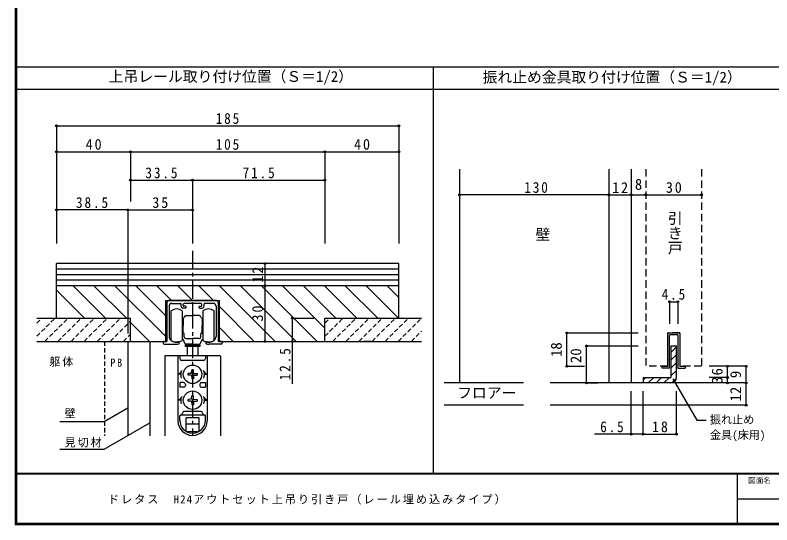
# Model space of a CAD drawing. Units: millimetres at full size. Extents: x -390 to 390, y -279 to 279.
# Drawn here: x -390 to 18.8, y -279.3 to -3.9 of the extents above; entities that cross this region are included whole.
import ezdxf
from ezdxf.enums import TextEntityAlignment as Align

# ---------------------------------------------------------------- set-up
doc = ezdxf.new("R2010")
doc.units = ezdxf.units.MM
doc.header["$LTSCALE"] = 2
doc.header["$PDMODE"] = 32
doc.header["$PDSIZE"] = 1
for name, pattern in [('CHAIN1', [8, 5, -1, 1, -1]), ('DASHED1', [1.8, 1.2, -0.6]), ('DASHED2', [3, 2, -1])]:
    doc.linetypes.add(name, pattern=pattern)
for name, color, linetype in [('0-B_寸法', 4, 'Continuous'), ('1-C_ハッチ', 7, 'Continuous'), ('F-1_枠', 6, 'Continuous'), ('F-A_文字', 7, 'Continuous')]:
    doc.layers.add(name, color=color, linetype=linetype)
doc.styles.add('@ＭＳ ゴシック', font='')
doc.styles.add('ＭＳ ゴシック', font='')
doc.styles.get('@ＭＳ ゴシック').set_extended_font_data('@MS Gothic')
doc.styles.get('ＭＳ ゴシック').set_extended_font_data('MS Gothic')

msp = doc.modelspace()

# ---------------------------------------------------------------- linework, layer by layer
at = {"layer": '0-B_寸法', "color": 6}
msp.add_line((-389.333, -31.933), (206.419, -31.933), dxfattribs=at)
at = {"layer": '1-C_ハッチ', "color": 4}
for p, q in [((-367.643, -63.768), (-182.643, -63.768)), ((-367.643, -63.768), (-367.643, -77.745)), ((-182.643, -63.768), (-182.643, -77.745)), ((-367.643, -77.745), (-367.643, -93.128)), ((-367.643, -77.745), (-327.643, -77.745)), ((-327.643, -77.745), (-327.643, -93.128)), ((-327.643, -77.745), (-222.643, -77.745)), ((-222.643, -77.745), (-222.643, -93.128)), ((-222.643, -77.745), (-182.643, -77.745)), ((-182.643, -77.745), (-182.643, -93.128)), ((-367.643, -93.128), (-367.643, -127.294)), ((-327.643, -93.128), (-327.643, -104.549)), ((-327.643, -93.128), (-294.143, -93.128)), ((-327.643, -93.128), (-327.643, -104.549)), ((-294.143, -93.128), (-294.143, -109.205)), ((-222.643, -93.128), (-222.643, -127.294)), ((-182.643, -93.128), (-182.643, -127.294)), ((-69.208, -101.036), (-149.976, -101.036)), ((-69.208, -101.036), (-57.208, -101.036)), ((-57.208, -101.036), (-49.208, -101.036)), ((-49.208, -101.036), (-49.208, -102.153)), ((-49.208, -101.036), (-19.208, -101.036)), ((-19.208, -101.036), (-19.208, -102.153)), ((-329.143, -109.205), (-367.643, -109.205)), ((-329.143, -109.205), (-294.143, -109.205)), ((-329.143, -109.205), (-329.143, -175.915)), ((-294.143, -109.205), (-294.143, -127.294)), ((-255.014, -150.194), (-255.014, -138.194)), ((-255.014, -180.194), (-255.014, -150.194)), ((-36.458, -158.765), (-31.958, -158.765)), ((-36.458, -158.765), (-36.458, -170.802)), ((-31.958, -158.765), (-31.958, -170.802)), ((-240.184, -167.694), (-228.65, -167.694)), ((-240.184, -203.107), (-240.184, -167.694)), ((-91.953, -193.669), (-91.953, -175.669)), ((-91.453, -175.669), (-53.482, -175.669)), ((-352.643, -180.194), (-348.643, -180.194)), ((-240.184, -180.194), (-228.65, -180.194)), ((-197.643, -180.194), (-201.643, -180.194)), ((-197.643, -180.194), (-201.643, -180.194)), ((-81.386, -202.669), (-81.386, -182.669)), ((-80.886, -182.669), (-53.482, -182.669)), ((-35.708, -186.151), (-32.708, -183.151)), ((-35.708, -190.394), (-32.708, -187.394)), ((-35.708, -194.637), (-32.708, -191.637)), ((-91.953, -193.669), (-82.441, -193.669)), ((-35.708, -198.879), (-32.708, -195.879)), ((4.913, -193.669), (-15.087, -193.669)), ((-5.087, -199.669), (-5.087, -193.669)), ((4.913, -202.669), (4.913, -193.669)), ((-50.708, -201.151), (-49.226, -199.669)), ((-47.983, -202.669), (-44.983, -199.669)), ((-43.74, -202.669), (-40.741, -199.669)), ((-39.498, -202.669), (-36.498, -199.669)), ((-35.214, -202.628), (-32.748, -200.162)), ((-5.087, -199.669), (-15.087, -199.669)), ((-5.087, -202.669), (-5.087, -199.669)), ((-81.386, -202.669), (-75.174, -202.669)), ((4.913, -202.669), (-15.087, -202.669)), ((4.913, -214.669), (4.913, -202.669)), ((-57.208, -230.334), (-57.208, -207.18)), ((-50.708, -230.334), (-50.708, -207.18)), ((-50.708, -230.334), (-50.708, -207.18)), ((-50.708, -230.334), (-50.708, -207.18)), ((-32.708, -230.334), (-32.708, -207.18)), ((4.913, -214.669), (-15.087, -214.669)), ((-50.708, -230.334), (-77.064, -230.334)), ((-50.708, -230.334), (-32.708, -230.334))]:
    msp.add_line(p, q, dxfattribs=at)
at = {"layer": '1-C_ハッチ', "color": 3}
for p, q in [((-149.976, -87.199), (-149.976, -202.669)), ((-69.208, -87.199), (-69.208, -202.669)), ((-57.208, -87.199), (-57.208, -202.669)), ((-308.643, -158.194), (-279.643, -158.194)), ((-308.643, -180.194), (-308.643, -158.194)), ((-279.643, -180.194), (-279.643, -158.194)), ((-378.279, -180.194), (-308.543, -180.194)), ((-329.143, -180.194), (-329.143, -231.161)), ((-317.143, -180.194), (-317.143, -231.161)), ((-279.743, -180.194), (-170.531, -180.194)), ((-35.708, -182.669), (-32.708, -182.669)), ((-35.708, -182.669), (-35.708, -199.669)), ((-32.708, -199.669), (-32.708, -182.669)), ((-50.708, -199.669), (-50.708, -202.669)), ((-50.708, -199.669), (-35.708, -199.669)), ((-35.708, -202.669), (-50.708, -202.669))]:
    msp.add_line(p, q, dxfattribs=at)
at = {"layer": '1-C_ハッチ', "linetype": 'DASHED2'}
for p, q in [((-49.208, -87.199), (-49.208, -193.669)), ((-19.208, -87.199), (-19.208, -193.669)), ((-37.458, -193.669), (-37.458, -175.669)), ((-30.958, -175.669), (-37.458, -175.669)), ((-30.958, -175.669), (-30.958, -193.669)), ((-37.458, -193.669), (-49.208, -193.669)), ((-19.208, -193.669), (-30.958, -193.669))]:
    msp.add_line(p, q, dxfattribs=at)
at = {"layer": '1-C_ハッチ', "color": 4, "linetype": 'CHAIN1'}
msp.add_line((-294.143, -131.191), (-294.143, -231.161), dxfattribs=at)
at = {"layer": '1-C_ハッチ'}
for p, q in [((-367.643, -167.694), (-367.643, -138.194)), ((-182.643, -138.194), (-367.643, -138.194)), ((-182.643, -167.694), (-182.643, -138.194)), ((-182.643, -141.194), (-367.643, -141.194)), ((-182.643, -144.194), (-367.643, -144.194)), ((-182.643, -147.194), (-367.643, -147.194)), ((-182.643, -150.194), (-367.643, -150.194)), ((-358.725, -150.194), (-341.225, -167.694)), ((-347.412, -150.194), (-329.912, -167.694)), ((-336.098, -150.194), (-308.643, -177.649)), ((-324.784, -150.194), (-308.643, -166.335)), ((-313.471, -150.194), (-305.471, -158.194)), ((-302.157, -150.194), (-294.157, -158.194)), ((-290.843, -150.194), (-282.843, -158.194)), ((-279.529, -150.194), (-249.529, -180.194)), ((-268.216, -150.194), (-238.216, -180.194)), ((-256.902, -150.194), (-226.902, -180.194)), ((-245.588, -150.194), (-222.643, -173.139)), ((-234.275, -150.194), (-216.775, -167.694)), ((-222.961, -150.194), (-205.461, -167.694)), ((-211.647, -150.194), (-194.147, -167.694)), ((-200.333, -150.194), (-182.834, -167.694)), ((-189.02, -150.194), (-182.643, -156.571)), ((-367.643, -152.59), (-352.539, -167.694)), ((-308.043, -159.194), (-308.043, -164.836)), ((-281.443, -158.194), (-307.043, -158.194)), ((-293.624, -159.694), (-294.143, -159.394)), ((-281.443, -158.194), (-281.261, -158.194)), ((-280.243, -159.194), (-280.243, -165.065)), ((-308.043, -161.967), (-308.043, -180.194)), ((-306.843, -161.194), (-306.843, -177.565)), ((-305.343, -159.694), (-300.643, -159.694)), ((-300.343, -161.194), (-300.343, -159.994)), ((-297.943, -162.194), (-299.343, -162.194)), ((-299.143, -160.894), (-299.143, -160.194)), ((-297.943, -161.194), (-298.843, -161.194)), ((-297.643, -161.894), (-297.643, -161.494)), ((-294.143, -160.076), (-294.143, -165.873)), ((-289.643, -159.694), (-293.624, -159.694)), ((-290.643, -161.894), (-290.643, -161.494)), ((-290.343, -161.194), (-289.443, -161.194)), ((-290.343, -162.194), (-288.943, -162.194)), ((-289.143, -160.894), (-289.143, -160.194)), ((-287.943, -161.194), (-287.943, -159.994)), ((-282.943, -159.694), (-287.643, -159.694)), ((-281.443, -161.194), (-281.443, -177.565)), ((-280.243, -161.967), (-280.243, -180.194)), ((-279.643, -161.394), (-260.843, -180.194)), ((-305.743, -179.696), (-305.743, -163.696)), ((-299.743, -163.696), (-299.743, -171.696)), ((-297.643, -166.196), (-294.143, -166.196)), ((-290.643, -166.196), (-294.143, -166.196)), ((-288.543, -163.696), (-288.543, -171.696)), ((-282.543, -179.696), (-282.543, -163.696)), ((-327.643, -180.194), (-327.643, -167.694)), ((-327.643, -169.963), (-317.412, -180.194)), ((-299.743, -167.696), (-299.443, -167.696)), ((-299.743, -169.196), (-299.243, -169.196)), ((-299.743, -171.696), (-299.743, -179.696)), ((-299.243, -167.896), (-299.443, -167.696)), ((-299.443, -169.196), (-299.243, -168.996)), ((-299.243, -167.696), (-299.243, -171.696)), ((-299.143, -167.696), (-299.243, -167.696)), ((-299.243, -175.696), (-299.243, -171.696)), ((-289.143, -167.696), (-289.043, -167.696)), ((-289.043, -167.696), (-289.043, -171.696)), ((-289.043, -167.896), (-288.843, -167.696)), ((-288.843, -169.196), (-289.043, -168.996)), ((-288.543, -169.196), (-289.043, -169.196)), ((-289.043, -175.696), (-289.043, -171.696)), ((-288.543, -167.696), (-288.843, -167.696)), ((-288.543, -171.696), (-288.543, -179.696)), ((-222.643, -180.194), (-222.643, -167.694)), ((-299.743, -174.196), (-299.243, -174.196)), ((-299.743, -175.696), (-299.443, -175.696)), ((-299.243, -174.396), (-299.443, -174.196)), ((-299.243, -175.496), (-299.443, -175.696)), ((-299.143, -175.696), (-299.243, -175.696)), ((-289.143, -175.696), (-289.043, -175.696)), ((-289.043, -174.396), (-288.843, -174.196)), ((-288.543, -174.196), (-289.043, -174.196)), ((-289.043, -175.496), (-288.843, -175.696)), ((-288.543, -175.696), (-288.843, -175.696)), ((-279.643, -172.708), (-272.157, -180.194)), ((-37.458, -193.669), (-37.458, -175.669)), ((-37.458, -175.669), (-30.958, -175.669)), ((-30.958, -175.669), (-30.958, -193.669)), ((-298.643, -177.696), (-298.643, -176.196)), ((-297.643, -178.696), (-294.143, -178.696)), ((-290.643, -178.696), (-294.143, -178.696)), ((-289.643, -177.696), (-289.643, -176.196)), ((-280.243, -177.596), (-280.243, -177.669)), ((-36.458, -194.669), (-36.458, -176.669)), ((-31.958, -176.669), (-36.458, -176.669)), ((-31.958, -176.669), (-31.958, -194.669)), ((-310.043, -180.694), (-310.043, -181.194)), ((-309.543, -180.194), (-308.043, -180.194)), ((-309.543, -181.694), (-302.943, -181.694)), ((-301.393, -181.26), (-301.393, -180.645)), ((-298.143, -181.996), (-290.143, -181.996)), ((-298.143, -181.996), (-298.143, -182.996)), ((-290.143, -182.996), (-298.143, -182.996)), ((-294.143, -181.696), (-297.643, -181.696)), ((-297.143, -181.696), (-297.143, -181.996)), ((-297.143, -182.996), (-297.143, -187.996)), ((-294.143, -181.696), (-290.643, -181.696)), ((-291.143, -181.696), (-291.143, -181.996)), ((-291.143, -187.996), (-291.143, -182.996)), ((-290.143, -181.996), (-290.143, -182.996)), ((-286.893, -180.645), (-286.893, -181.26)), ((-278.743, -181.694), (-285.343, -181.694)), ((-278.743, -180.194), (-280.243, -180.194)), ((-278.243, -180.694), (-278.243, -181.194)), ((-286.287, -187.996), (-302.087, -187.996)), ((-286.287, -187.996), (-302.087, -187.996)), ((-302.044, -187.996), (-302.044, -222.896)), ((-301.044, -187.996), (-301.044, -189.496)), ((-287.244, -187.996), (-287.244, -189.496)), ((-286.244, -187.996), (-286.244, -222.896)), ((-288.244, -190.496), (-300.044, -190.496)), ((-299.801, -195.996), (-301.644, -197.996)), ((-294.664, -197.477), (-294.63, -195.546)), ((-294.63, -195.546), (-293.658, -195.546)), ((-293.624, -197.477), (-293.658, -195.546)), ((-288.487, -195.996), (-286.644, -197.996)), ((-40.458, -193.669), (-37.458, -193.669)), ((-40.458, -194.669), (-40.458, -193.669)), ((-36.458, -194.669), (-40.458, -194.669)), ((-31.958, -194.669), (-27.958, -194.669)), ((-30.958, -193.669), (-27.958, -193.669)), ((-27.958, -193.669), (-27.958, -194.669)), ((-300.544, -197.996), (-301.644, -197.996)), ((-294.664, -197.477), (-296.594, -197.51)), ((-296.594, -198.482), (-296.594, -197.51)), ((-294.664, -198.516), (-296.594, -198.482)), ((-294.664, -198.516), (-294.63, -200.446)), ((-293.624, -198.516), (-293.658, -200.446)), ((-293.624, -197.477), (-291.694, -197.51)), ((-293.624, -198.516), (-291.694, -198.482)), ((-291.694, -197.51), (-291.694, -198.482)), ((-287.744, -197.996), (-286.644, -197.996)), ((-301.044, -202.496), (-301.044, -204.996)), ((-299.044, -202.496), (-301.044, -202.496)), ((-298.044, -203.496), (-298.044, -203.996)), ((-293.658, -200.446), (-294.63, -200.446)), ((-290.244, -203.496), (-290.244, -203.996)), ((-289.244, -202.496), (-287.244, -202.496)), ((-287.244, -202.496), (-287.244, -204.996)), ((-34.648, -200.384), (-21.732, -222.757)), ((-299.044, -204.996), (-301.044, -204.996)), ((-289.244, -204.996), (-287.244, -204.996)), ((-299.801, -209.996), (-301.644, -211.996)), ((-300.544, -211.996), (-301.644, -211.996)), ((-294.664, -211.477), (-296.594, -211.51)), ((-296.594, -212.482), (-296.594, -211.51)), ((-294.664, -212.516), (-296.594, -212.482)), ((-294.664, -211.477), (-294.63, -209.546)), ((-294.664, -212.516), (-294.63, -214.446)), ((-294.63, -209.546), (-293.658, -209.546)), ((-293.624, -211.477), (-293.658, -209.546)), ((-293.624, -212.516), (-293.658, -214.446)), ((-293.624, -211.477), (-291.694, -211.51)), ((-293.624, -212.516), (-291.694, -212.482)), ((-291.694, -211.51), (-291.694, -212.482)), ((-288.487, -209.996), (-286.644, -211.996)), ((-287.744, -211.996), (-286.644, -211.996)), ((-293.658, -214.446), (-294.63, -214.446)), ((-301.044, -222.896), (-301.044, -220.496)), ((-287.744, -219.996), (-300.544, -219.996)), ((-289.744, -217.996), (-298.544, -217.996)), ((-287.244, -222.896), (-287.244, -220.496)), ((-341.852, -238.385), (-317.143, -224.119)), ((-290.644, -221.496), (-297.644, -221.496)), ((-297.644, -228.843), (-297.644, -221.496)), ((-290.644, -228.843), (-290.644, -221.496)), ((-21.732, -222.757), (-16.732, -222.757)), ((-290.644, -224.996), (-297.644, -224.996)), ((-291.116, -229.096), (-297.172, -229.096)), ((-365.887, -238.385), (-341.852, -238.385))]:
    msp.add_line(p, q, dxfattribs=at)
at = {"layer": '1-C_ハッチ', "color": 2}
for p, q in [((-378.279, -167.694), (-327.643, -167.694)), ((-222.643, -167.694), (-170.531, -167.694)), ((-115.453, -202.669), (-158.24, -202.669)), ((1.115, -202.669), (-100.953, -202.669)), ((-115.453, -214.669), (-158.24, -214.669)), ((1.115, -214.669), (-100.953, -214.669))]:
    msp.add_line(p, q, dxfattribs=at)
at = {"layer": '1-C_ハッチ', "color": 4, "linetype": 'DASHED1'}
for p, q in [((-378.279, -170.381), (-375.592, -167.694)), ((-378.279, -177.452), (-368.521, -167.694)), ((-373.95, -180.194), (-361.45, -167.694)), ((-366.879, -180.194), (-354.379, -167.694)), ((-359.808, -180.194), (-347.308, -167.694)), ((-352.736, -180.194), (-340.236, -167.694)), ((-345.665, -180.194), (-333.165, -167.694)), ((-338.594, -180.194), (-327.643, -169.243)), ((-222.643, -170.309), (-220.028, -167.694)), ((-222.643, -177.38), (-212.957, -167.694)), ((-218.386, -180.194), (-205.886, -167.694)), ((-211.315, -180.194), (-198.815, -167.694)), ((-204.244, -180.194), (-191.744, -167.694)), ((-197.173, -180.194), (-184.673, -167.694)), ((-190.102, -180.194), (-177.602, -167.694)), ((-183.031, -180.194), (-170.531, -167.694)), ((-175.96, -180.194), (-170.531, -174.765)), ((-331.523, -180.194), (-327.643, -176.314))]:
    msp.add_line(p, q, dxfattribs=at)
at = {"layer": '1-C_ハッチ', "color": 3, "linetype": 'DASHED1'}
msp.add_line((-341.643, -180.194), (-341.643, -231.161), dxfattribs=at)
at = {"layer": '1-C_ハッチ', "color": 6}
for p, q in [((-279.143, -187.996), (-309.143, -187.996)), ((-309.143, -188.194), (-309.143, -231.161)), ((-279.143, -188.194), (-279.143, -231.161))]:
    msp.add_line(p, q, dxfattribs=at)
at = {"layer": '1-C_ハッチ', "color": 4}
msp.add_lwpolyline([(-294.143, -93.128), (-222.643, -93.128), (-222.643, -104.549)], dxfattribs=at)
at = {"layer": '1-C_ハッチ'}
for points in [[(-294.143, -159.394), (-294.663, -159.694), (-298.643, -159.694)], [(-365.887, -223.527), (-341.852, -223.527), (-329.143, -216.189)]]:
    msp.add_lwpolyline(points, dxfattribs=at)
for centre in [(-294.144, -197.996), (-294.144, -211.996)]:
    msp.add_circle(centre, 5, dxfattribs=at)
for centre, radius, start, end in [((-307.043, -159.194), 1, 90, 180), ((-281.243, -159.194), 1, 0, 90), ((-305.343, -161.194), 1.5, 90, 180), ((-302.743, -167.696), 5, 53.1301, 126.8699), ((-300.643, -159.994), 0.3, 0, 90), ((-299.343, -161.194), 1, 180, 270), ((-298.643, -160.194), 0.5, 90, 180), ((-298.843, -160.894), 0.3, 180, 270), ((-297.943, -161.494), 0.3, 0, 90), ((-297.943, -161.894), 0.3, 270, 0), ((-290.343, -161.494), 0.3, 90, 180), ((-290.343, -161.894), 0.3, 180, 270), ((-289.643, -160.194), 0.5, 0, 90), ((-289.443, -160.894), 0.3, 270, 0), ((-288.943, -161.194), 1, 270, 0), ((-285.543, -167.696), 5, 53.1301, 126.8699), ((-287.643, -159.994), 0.3, 90, 180), ((-282.943, -161.194), 1.5, 0, 90), ((-299.143, -167.196), 0.5, 270, 0), ((-297.643, -167.196), 1, 90, 180), ((-290.643, -167.196), 1, 0, 90), ((-289.143, -167.196), 0.5, 180, 270), ((-299.143, -176.196), 0.5, 0, 90), ((-289.143, -176.196), 0.5, 90, 180), ((-304.343, -177.565), 2.5, 180, 235.9442), ((-302.943, -175.494), 5, 235.9442, 270), ((-302.743, -175.696), 5, 233.1301, 306.8699), ((-300.643, -180.696), 2, 0, 63.25632), ((-297.643, -177.696), 1, 180, 270), ((-290.643, -177.696), 1, 270, 0), ((-287.643, -180.696), 2, 116.74368, 180), ((-285.543, -175.696), 5, 233.1301, 306.8699), ((-285.343, -175.494), 5, 256.35832, 304.0558), ((-283.943, -177.565), 2.5, 304.0558, 0), ((-309.543, -180.694), 0.5, 90, 180), ((-309.543, -181.194), 0.5, 180, 270), ((-302.943, -175.494), 5, 270, 283.64168), ((-302.943, -175.494), 6.2, 270, 282.23163), ((-301.693, -180.645), 0.3, 0, 103.64168), ((-301.693, -181.26), 0.3, 282.23163, 0), ((-297.643, -180.696), 1, 180, 270), ((-290.643, -180.696), 1, 270, 0), ((-286.593, -180.645), 0.3, 76.35832, 180), ((-286.593, -181.26), 0.3, 180, 257.76837), ((-285.343, -175.494), 6.2, 257.76837, 270), ((-278.743, -180.694), 0.5, 0, 90), ((-278.743, -181.194), 0.5, 270, 0), ((-300.044, -189.496), 1, 180, 270), ((-288.244, -189.496), 1, 270, 0), ((-294.144, -197.996), 6.4, 167.82427, 198.20996), ((-294.144, -197.996), 6.4, 341.79004, 12.17573), ((-299.044, -203.496), 1, 0, 90), ((-299.044, -203.996), 1, 270, 0), ((-289.244, -203.496), 1, 90, 180), ((-289.244, -203.996), 1, 180, 270), ((-294.144, -211.996), 6.4, 167.82427, 198.20996), ((-294.144, -211.996), 6.4, 341.79004, 12.17573), ((-300.544, -220.496), 0.5, 90, 180), ((-300.544, -218.996), 1, 270, 0), ((-298.544, -218.996), 1, 90, 180), ((-289.744, -218.996), 1, 0, 90), ((-287.744, -218.996), 1, 180, 270), ((-287.744, -220.496), 0.5, 0, 90), ((-294.144, -223.096), 7.9, 180, 0), ((-294.144, -222.896), 6.9, 180, 0)]:
    msp.add_arc(centre, radius, start, end, dxfattribs=at)
at = {"layer": '1-C_ハッチ', "color": 3}
msp.add_arc((-35.708, -199.669), 3, 270, 0, dxfattribs=at)
at = {"layer": '1-C_ハッチ'}
for p in [(-367.643, -63.768), (-182.643, -63.768), (-367.643, -77.745), (-327.643, -77.745), (-222.643, -77.745), (-182.643, -77.745), (-327.643, -93.128), (-294.143, -93.128), (-222.643, -93.128), (-149.976, -101.036), (-69.208, -101.036), (-57.208, -101.036), (-49.208, -101.036), (-19.208, -101.036), (-367.643, -109.205), (-329.143, -109.205), (-294.143, -109.205), (-255.014, -138.194), (-255.014, -150.194), (-36.458, -158.765), (-31.958, -158.765), (-240.184, -167.694), (-91.953, -175.669), (-255.014, -180.194), (-240.184, -180.194), (-81.386, -182.669), (-91.953, -193.669), (-5.087, -193.669), (4.913, -193.669), (-5.087, -199.669), (-81.386, -202.669), (-5.087, -202.669), (4.913, -202.669), (4.913, -214.669), (-57.208, -230.334), (-50.708, -230.334), (-32.708, -230.334)]:
    msp.add_point(p, dxfattribs=at)
at = {"layer": 'F-1_枠'}
for p, q in [((-390, 279.333), (-390, -279.333)), ((-389.667, 279.333), (-389.667, -279.333)), ((-389.333, 279.333), (-389.333, -279.333)), ((-164.126, -31.933), (-164.126, -251.667)), ((-389.333, -43.993), (114.615, -43.993)), ((390, -251.667), (-390, -251.667)), ((390, -252), (-390, -252)), ((0, -252), (0, -278.667)), ((0, -265.333), (389.333, -265.334)), ((390, -278.667), (-390, -278.667)), ((390, -279), (-390, -279)), ((390, -279.333), (-390, -279.333))]:
    msp.add_line(p, q, dxfattribs=at)

# ---------------------------------------------------------------- texts
at = {"layer": '1-C_ハッチ', "style": 'ＭＳ ゴシック'}
for s, height, p in [('上吊レール取り付け位置（Ｓ＝1/2）', 5.865, (-339.429, -41.755)), ('振れ止め金具取り付け位置（Ｓ＝1/2）', 5.865, (-137.461, -42.116)), ('8', 5.865, (-55.208, -100.036)), ('フロアー', 5.865, (-151.21, -212.669)), ('壁', 4.399, (-363.265, -222.653)), ('振れ止め', 4.399, (-14.652, -225.999)), ('金具(床用)', 4.399, (-14.652, -234.269))]:
    msp.add_text(s, height=height, dxfattribs=at).set_placement(p, align=Align.BOTTOM_LEFT)
at = {"layer": '1-C_ハッチ'}
for s, rotation, style, p in [('引き戸', 270, '@ＭＳ ゴシック', (-38.208, -109.612)), ('壁', 270, '@ＭＳ ゴシック', (-109.708, -118.364)), ('18', 90, 'ＭＳ ゴシック', (-92.953, -188.669)), ('20', 90, 'ＭＳ ゴシック', (-82.386, -191.919)), ('6', 90, 'ＭＳ ゴシック', (-6.087, -198.613)), ('3', 90, 'ＭＳ ゴシック', (-6.087, -203.169)), ('9', 90, 'ＭＳ ゴシック', (3.913, -200.059)), ('12', 90, 'ＭＳ ゴシック', (3.913, -212.669))]:
    msp.add_text(s, height=5.865, rotation=rotation, dxfattribs=dict(at, style=style)).set_placement(p, align=Align.BOTTOM_LEFT)
at = {"layer": '1-C_ハッチ', "attachment_point": 7, "style": 'ＭＳ ゴシック'}
for s, insert, char_height in [('\\T1.27;\\W0.9;185', (-281.643, -62.768), 5.865), ('\\T1.27;\\W0.95;40', (-351.893, -76.745), 5.865), ('\\T1.27;\\W0.9;105', (-281.643, -76.745), 5.865), ('\\T1.27;\\W0.95;40', (-206.893, -76.745), 5.865), ('\\T1.28;\\W0.9;33.5', (-319.643, -92.128), 5.865), ('\\T1.28;\\W0.9;71.5', (-267.143, -92.128), 5.865), ('\\T1.27;\\W0.9;130', (-114.917, -100.036), 5.865), ('\\T1.27;\\W0.95;12', (-67.458, -100.036), 5.865), ('\\T1.27;\\W0.95;30', (-38.458, -100.036), 5.865), ('\\T1.28;\\W0.9;38.5', (-357.143, -108.205), 5.865), ('\\T1.27;\\W0.95;35', (-315.893, -108.205), 5.865), ('\\T1.27;\\W0.9;4.5', (-40.708, -157.765), 5.865), ('\\T1.17;躯体', (-371.524, -193.907), 4.399), ('\\T1.36;\\W0.9;PB', (-338.554, -193.907), 4.399), ('\\T1.27;\\W0.9;6.5', (-73.947, -229.334), 5.865), ('\\T1.27;\\W0.95;18', (-45.958, -229.334), 5.865), ('\\T1.17;見切材', (-363.265, -237.511), 4.399)]:
    msp.add_mtext(s, dxfattribs=dict(at, insert=insert, char_height=char_height))
at = {"layer": '1-C_ハッチ', "char_height": 5.865, "attachment_point": 7, "rotation": 90, "style": 'ＭＳ ゴシック'}
for s, insert in [('\\T1.27;\\W0.95;12', (-256.014, -148.444)), ('\\T1.27;\\W0.95;30', (-256.014, -169.444)), ('\\T1.28;\\W0.9;12.5', (-241.184, -201.242))]:
    msp.add_mtext(s, dxfattribs=dict(at, insert=insert))
at = {"layer": 'F-A_文字', "style": 'ＭＳ ゴシック'}
msp.add_text('図面名', height=2.933, dxfattribs=at).set_placement((6, -257.667), align=Align.BOTTOM_LEFT)
at = {"layer": 'F-A_文字', "insert": (-339.836, -268.333), "char_height": 4.399, "attachment_point": 7, "style": 'ＭＳ ゴシック'}
msp.add_mtext('\\T1.18;ドレタス\u3000H24アウトセット上吊り引き戸（レール埋め込みタイプ）', dxfattribs=at)

doc.saveas('drawing.dxf')
